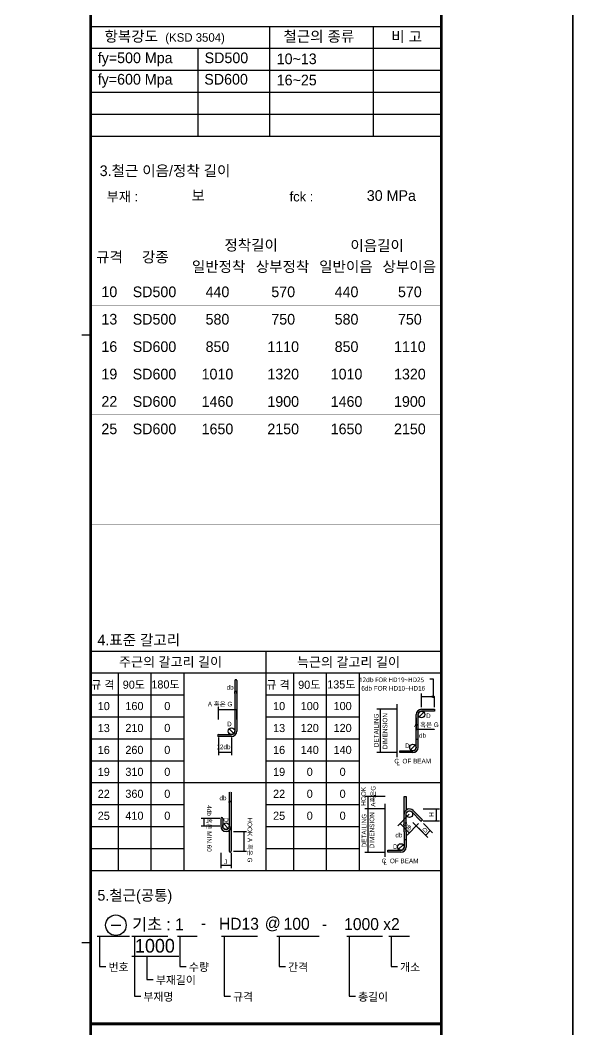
# Model space of a CAD drawing. Header units: millimetres. Extents: x 350420 to 672135, y -312840 to -44390.
# Drawn here: x 574538 to 580205, y -129155 to -118811 of the extents above; entities that cross this region are included whole.
import ezdxf
from ezdxf.enums import TextEntityAlignment as Align
from ezdxf.xclip import XClip

# ---------------------------------------------------------------- set-up
doc = ezdxf.new("R2010")
doc.units = ezdxf.units.MM
doc.header["$LTSCALE"] = 65
doc.header["$XCLIPFRAME"] = 0
doc.linetypes.add('XS-지하주차장$0$HID', pattern=[2.3, 1.5, -0.8])
doc.layers.get('Defpoints').update_dxf_attribs({"color": 145})
doc.layers.add('00', color=7, linetype='Continuous')
doc.layers.add('XS-지하주차장$0$1215', color=181, linetype='XS-지하주차장$0$HID', plot=False)
doc.styles.add('ARIAL', font='malgun.ttf')
doc.styles.add('HYULL', font='Dotum.ttf')
doc.styles.add('XRebarSheet', font='Hmkmrhd_0.ttf')
doc.dimstyles.new('NDIM', dxfattribs={"dimtxt": 3, "dimasz": 1.5, "dimexe": 2, "dimexo": 2, "dimgap": 1, "dimtad": 1, "dimdec": 0, "dimdsep": 46, "dimlunit": 6, "dimtxsty": 'ARIAL', "dimblk": 'DOT', "dimcen": 1, "dimclrd": 256, "dimclre": 7, "dimclrt": 3, "dimadec": 0, "dimazin": 0, "dimtfac": 1, "dimtdec": 0, "dimtix": 1, "dimtmove": 2, "dimatfit": 3, "dimldrblk": 'DOT', "dimfxl": 0, "dimtvp": 1, "dimtolj": 1, "dimlwd": -1, "dimlwe": -1, "dimarcsym": 0})

# ---------------------------------------------------------------- blocks, each defined once
blk = doc.blocks.new('XS-지하주차장')
at = {"layer": 'XS-지하주차장$0$1215'}
blk.add_line((429310.8612890242, -23852.37440168997), (653967.572833972, 164076.9431495437), dxfattribs=at)
blk = doc.blocks.new('_Dot')
at = {"color": 0, "linetype": 'ByBlock', "lineweight": -2}
blk.add_line((-0.5, 0), (-1, 0), dxfattribs=at)
at = {"color": 0, "linetype": 'ByBlock', "const_width": 0.5}
blk.add_lwpolyline([(-0.25, 0, 1), (0.25, 0, 1)], format="xyb", close=True, dxfattribs=at)
blk = doc.blocks.new('*D7')
at = {"color": 7, "transparency": 16777216}
for p, q in [((80431.86100841768, 20451.32211079024), (80431.86100841768, 20463.43033832847)), ((80476.69513445534, 20451.32211079024), (80476.69513445534, 20463.43033832847))]:
    blk.add_line(p, q, dxfattribs=at)
at = {"transparency": 16777216}
blk.add_line((80433.36100841768, 20461.43033832847), (80475.19513445534, 20461.43033832847), dxfattribs=at)
at = {"layer": 'Defpoints', "color": 0, "transparency": 16777216}
for p in [(80476.69513445534, 20461.43033832847), (80431.86100841768, 20449.32211079024), (80476.69513445534, 20449.32211079024)]:
    blk.add_point(p, dxfattribs=at)
at = {"transparency": 16777216, "xscale": 1.5, "yscale": 1.5, "zscale": 1.5, "rotation": 180}
blk.add_blockref('_Dot', (80431.86100841768, 20461.43033832847), dxfattribs=at)
at = {"transparency": 16777216, "xscale": 1.5, "yscale": 1.5, "zscale": 1.5}
blk.add_blockref('_Dot', (80476.69513445534, 20461.43033832847), dxfattribs=at)
blk = doc.blocks.new('*D8')
at = {"color": 7, "transparency": 16777216}
for p, q in [((76172.00592059758, 19023.7888496246), (76172.00592059758, 19045.34103083148)), ((76216.84004663781, 19023.7888496246), (76216.84004663781, 19045.34103083148))]:
    blk.add_line(p, q, dxfattribs=at)
at = {"transparency": 16777216}
blk.add_line((76215.34004663781, 19043.34103083148), (76173.50592059758, 19043.34103083148), dxfattribs=at)
at = {"layer": 'Defpoints', "color": 0, "transparency": 16777216}
for p in [(76172.00592059758, 19043.34103083148), (76172.00592059758, 19021.7888496246), (76216.84004663781, 19021.7888496246)]:
    blk.add_point(p, dxfattribs=at)
at = {"transparency": 16777216, "xscale": 1.5, "yscale": 1.5, "zscale": 1.5, "rotation": 180}
blk.add_blockref('_Dot', (76172.00592059758, 19043.34103083148), dxfattribs=at)
at = {"transparency": 16777216, "xscale": 1.5, "yscale": 1.5, "zscale": 1.5}
blk.add_blockref('_Dot', (76216.84004663781, 19043.34103083148), dxfattribs=at)
blk = doc.blocks.new('*D9')
at = {"transparency": 16777216}
blk.add_line((80157.61467085977, 18181.264070873), (80199.44879690022, 18181.264070873), dxfattribs=at)
at = {"layer": 'Defpoints', "color": 0, "transparency": 16777216}
for p in [(80156.11467085977, 18181.264070873), (80200.94879690022, 18181.264070873), (80200.94879690022, 18181.264070873)]:
    blk.add_point(p, dxfattribs=at)
at = {"transparency": 16777216, "xscale": 1.5, "yscale": 1.5, "zscale": 1.5, "rotation": 180}
blk.add_blockref('_Dot', (80156.11467085977, 18181.264070873), dxfattribs=at)
at = {"transparency": 16777216, "xscale": 1.5, "yscale": 1.5, "zscale": 1.5}
blk.add_blockref('_Dot', (80200.94879690022, 18181.264070873), dxfattribs=at)
blk = doc.blocks.new('dhs_sheet2e')
h = blk.add_hatch(color=256)
edge = h.paths.add_edge_path()
edge.add_line((76298.96125336015, 21796.96976582365), (76298.96125336015, 20646.22719745006))
edge.add_arc((76224.2377099595, 20646.22719745009), 74.72354340071345, -90, 0, ccw=False)
edge.add_line((76224.2377099595, 20571.50365404936), (75925.34353635664, 20571.50365404936))
edge.add_arc((75925.34353635658, 20549.0865910291), 22.41706302021403, 90, 270)
edge.add_line((75925.34353635658, 20526.6695280089), (76224.23770995945, 20526.6695280089))
edge.add_arc((76224.2377099595, 20646.22719745009), 119.5576694411415, 270, 360)
edge.add_line((76343.79537940037, 20646.22719745009), (76343.79537940037, 21796.96976582368))
edge.add_arc((76321.3783163802, 21796.96976582365), 22.41706302021403, 0, 180)
blk.add_hatch(color=256).paths.add_polyline_path([(80850.31285145902, 21144.25106441687), (80551.41867785878, 21144.25106441687, 0.4142135623730951), (80431.86100841768, 21024.69339497588), (80431.86100841768, 20621.18626061187), (80431.86100841768, 20277.45796096875, -0.4142135623730951), (80357.13746501692, 20202.73441756787), (80058.243291414, 20202.73441756787), (80058.243291414, 20157.90029152745), (80357.13746501692, 20157.90029152745, 0.4142135623730951), (80476.69513445534, 20277.45796096875), (80476.69513445534, 20621.18626061187), (80476.69513445534, 21024.69339497588, -0.4142135623731351), (80551.41867785878, 21099.41693837644), (80850.31285145902, 21099.41693837644)])
h = blk.add_hatch(color=256)
h.paths.add_polyline_path([(76216.84004663781, 18481.24775142031, -0.2277350772923697), (76172.00592059758, 18387.91807562573), (76172.00592059758, 17913.34882157488, 1), (76216.84004663781, 17913.34882157488)])
h.paths.add_polyline_path([(76216.84004663781, 19258.37260278512, 1), (76172.00592059758, 19258.37260278512), (76172.00592059758, 18481.24775142031, -0.1833617738407096), (76153.19361842691, 18431.67415923174, -0.6790835972282501), (76150.11990144989, 18423.92681456279, -0.2067220824319014), (76146.85596938524, 18425.33651018766, -0.6466922135495062), (76022.5588337963, 18481.24775142031), (76022.5588337963, 18660.58425558201, 1), (75977.72470775573, 18660.58425558201), (75977.72470775573, 18481.24775142031, 1), (76216.84004663781, 18481.24775142031)])
h.paths.add_polyline_path([(76153.19361842691, 18431.67415923174, -0.03001350911933745), (76146.85596938524, 18425.33651018766, 0.2067220824319014), (76150.11990144989, 18423.92681456279, 0.6790835972282501)], flags=17)
h = blk.add_hatch(color=256)
h.paths.add_polyline_path([(80200.94879690022, 19160.1424894222), (80156.11467085977, 19160.1424894222), (80156.11467085977, 18756.6353550585, -0.2277350772923693), (80200.94879690022, 18849.96503085256)])
h.paths.add_polyline_path([(80156.11467085977, 18756.6353550585), (80156.11467085977, 18353.12822069463), (80156.11467085977, 18009.39992105134, -0.4142135623730951), (80081.391127459, 17934.67637765064), (79782.4969538562, 17934.67637765064), (79782.4969538562, 17889.84225161021), (80081.391127459, 17889.84225161021, 0.4142135623730703), (80200.94879690022, 18009.39992105134), (80200.94879690022, 18353.12822069463), (80200.94879690022, 18756.6353550585, -0.6681786379193408), (80328.50986455323, 18809.47287931142), (80539.85996156314, 18598.12278229982), (80571.56247611658, 18629.82529685157), (80360.21237910422, 18841.1753938632, 0.6681786379194261)])
at = {"color": 7}
for p, q in [((73013.07955152483, 36694.02745994146), (81003.56706638809, 36694.02745994146)), ((77085.76494276163, 36694.02745994146), (77085.76494276151, 34197.00011154669)), ((79453.68923476513, 36694.02745994146), (79453.68923476513, 34197.00011154669)), ((73013.07955152483, 36194.6219902625), (81003.56706638809, 36194.6219902625)), ((75452.61055629607, 36194.6219902625), (75452.6105562963, 34197.00011154669)), ((73013.07955152483, 35695.21652058355), (81003.56706638809, 35695.21652058355)), ((73013.07955152483, 35195.81105090459), (81003.56706638809, 35195.81105090459)), ((73013.07955152483, 34696.40558122567), (81003.56706638809, 34696.40558122567)), ((73013.07955152483, 34197.00011154669), (81003.56706638809, 34197.00011154669)), ((73013.07955152506, 29664.68552363297), (72813.31736365356, 29664.68552363297)), ((80551.41867785878, 21191.5822178057), (80551.41867785878, 21507.44805379049)), ((80850.31285145902, 21191.5822178057), (80850.31285145902, 21435.03426068701)), ((76343.79537940037, 20915.99426267779), (76343.79537940037, 21141.66448922752)), ((79995.96742934501, 21144.25106441687), (79533.00945368467, 21144.25106441687)), ((80431.86100841768, 20947.47282422663), (80431.86100841768, 20685.26521162107)), ((79995.96742934501, 20157.90029152745), (79533.00945368467, 20157.90029152745)), ((79720.22109178454, 19160.1424894222), (79257.47614557657, 19160.1424894222)), ((79720.22109178454, 18876.19302449963), (79257.47614557657, 18876.19302449963)), ((79720.22109178454, 18876.19302449963), (79257.47614557657, 18876.19302449963)), ((80591.11424240423, 18876.19302449963), (80958.33168310078, 18876.19302449963)), ((75953.0794787833, 18660.58425558204), (75532.18723349331, 18660.58425558204)), ((80273.90667533001, 18754.86969008759), (80011.35229416448, 18492.31530892127)), ((75953.0794787833, 18481.24775142031), (75532.18723349331, 18481.24775142031)), ((80485.25677234237, 18543.51959307588), (80222.70239117683, 18280.9652119095)), ((80488.78810228407, 18437.84454457002), (80698.50495919702, 18228.12768765903)), ((80591.11424240423, 18607.18826825707), (80958.33168310078, 18607.18826825707)), ((80594.46315078903, 18543.51959307591), (80804.18000770197, 18333.80273616491)), ((76270.59111721825, 18361.69008197656), (76562.32984143321, 18361.69008197653)), ((75977.72470775573, 17876.89445714964), (75977.72470775573, 17530.46466473016)), ((76216.84004663781, 17876.89445714964), (76216.84004663781, 17530.46466473016)), ((76270.59111721825, 17913.34882157488), (76562.32984143321, 17913.34882157488)), ((79720.22109178454, 17885.48588359245), (79257.47614557657, 17885.48588359245)), ((73477.56704179326, 16230.46617143872), (73697.04801720916, 16230.46617143872)), ((73013.07955152506, 15831.15401352596), (72813.31736365356, 15831.15401352596))]:
    blk.add_line(p, q, dxfattribs=at)
at = {"color": 7, "ltscale": 2}
for p, q in [((73013.07955152483, 22471.61249064832), (81003.56706638809, 22471.61249064832)), ((77008.32330895658, 22471.61249064832), (77008.32330895623, 17477.55779385878)), ((73013.07955152483, 21972.20702096939), (81003.56706638809, 21972.20702096939)), ((73637.33638862357, 21972.20702096939), (73637.33638862323, 17477.55779385878)), ((74386.4445931419, 21972.20702096939), (74386.44459314167, 17477.55779385878)), ((75135.55279766046, 21972.20702096939), (75135.55279766023, 17477.55779385878)), ((77632.58014605532, 21972.20702096939), (77632.58014605497, 17477.55779385878)), ((78381.68835057365, 21972.20702096939), (78381.68835057341, 17477.55779385878)), ((79130.79655509209, 21972.20702096939), (79130.79655509186, 17477.55779385878)), ((73013.07955152483, 21472.80155129044), (75135.55279766046, 21472.80155129044)), ((77008.32330895646, 21472.80155129044), (79130.79655509209, 21472.80155129044)), ((75135.55279766023, 19475.1796725746), (77008.32330895646, 19475.17967257448)), ((79130.79655509186, 19475.1796725746), (81003.56706638809, 19475.17967257448)), ((73013.07955152495, 17477.55779385866), (81003.5670663882, 17477.55779385866))]:
    blk.add_line(p, q, dxfattribs=at)
for p, q in [((76298.96125336015, 21796.96976582365), (76298.96125336015, 20646.22719745009)), ((76343.79537940037, 21796.96976582365), (76343.79537940037, 20646.22719745009)), ((80742.80229946389, 21835.29825932664), (80817.52584286209, 21835.29825932664)), ((80817.52584286209, 21835.29825932664), (80817.52584286209, 21432.53723333863)), ((80553.29144837009, 21432.53723333863), (80848.44008094759, 21432.53723333863)), ((79607.92027413647, 21142.37829390558), (79607.92027413647, 20159.77306203873)), ((80431.86100841768, 20277.45796096875), (80431.86100841768, 21024.69339497588)), ((80476.69513445534, 20277.45796096875), (80476.69513445534, 21024.69339497588)), ((80498.58115360374, 20971.85587072276), (80604.25620211114, 21077.53091922868)), ((80551.41867785878, 21144.25106441687), (80850.31285145902, 21144.25106441687)), ((80850.31285145902, 21099.41693837644), (80551.41867785878, 21099.41693837644)), ((80850.31285145902, 21144.25106441687), (80850.31285145902, 21099.41693837644)), ((76277.07523421233, 20593.38967319761), (76171.40018570656, 20699.06472170251)), ((75925.34353635658, 20571.50365404936), (76224.2377099595, 20571.50365404936)), ((76224.2377099595, 20526.6695280089), (75925.34353635658, 20526.6695280089)), ((80835.33068736875, 20687.76223896944), (80431.86100841768, 20687.76223896944)), ((80304.29994076188, 20224.62043671566), (80409.97498926928, 20330.29548522155)), ((80058.243291414, 20202.73441756787), (80357.13746501692, 20202.73441756787)), ((80058.243291414, 20157.90029152745), (80058.243291414, 20202.73441756787)), ((80357.13746501692, 20157.90029152745), (80058.243291414, 20157.90029152745)), ((76172.00592059758, 19258.37260278512), (76172.00592059758, 18481.24775142031)), ((76216.84004663781, 19258.37260278512), (76216.84004663781, 18481.24775142031)), ((79332.17393658124, 19158.26971891089), (79332.17393658124, 18878.06579501095)), ((79332.17393658124, 18874.32025398835), (79332.17393658124, 17887.35865410374)), ((80883.42086264899, 18874.32025398835), (80883.42086264899, 18609.06103876836)), ((75592.11588985485, 18659.08603917298), (75592.11588985485, 18482.74596782937)), ((75977.72470775573, 18660.58425558204), (75977.72470775573, 18481.24775142031)), ((76022.5588337963, 18660.58425558204), (76022.5588337963, 18481.24775142031)), ((80156.11467085977, 18353.12822069463), (80156.11467085977, 18756.6353550585)), ((80200.94879690022, 18353.12822069463), (80200.94879690022, 18756.6353550585)), ((80328.50986455323, 18809.47287931145), (80539.85996156314, 18598.12278229982)), ((80360.21237910422, 18841.1753938632), (80571.56247611658, 18629.8252968516)), ((80539.85996156314, 18598.12278229982), (80571.56247611658, 18629.8252968516)), ((76150.11990144989, 18428.4102271653), (76044.44485294388, 18534.08527567016)), ((80065.64649201825, 18543.96100931894), (80274.34809157439, 18335.25940976347)), ((80357.73740677221, 18568.89524008112), (80698.5049591955, 18228.12768765743)), ((76502.40118507156, 18360.19186556753), (76502.40118507156, 17914.84703798391)), ((80156.11467085977, 18353.12822069463), (80156.11467085977, 18009.39992105137)), ((80200.94879690022, 18353.12822069463), (80200.94879690022, 18009.39992105137)), ((80749.88580984785, 18385.44843656229), (80646.85925879923, 18282.42188551271)), ((79782.4969538562, 17889.84225161024), (79782.4969538562, 17934.67637765067)), ((79782.4969538562, 17934.67637765067), (80081.391127459, 17934.67637765067)), ((80028.55360320397, 17956.56239679843), (80134.22865171148, 18062.23744530429)), ((80081.391127459, 17889.84225161024), (79782.4969538562, 17889.84225161024)), ((76215.3418302288, 17590.39332109163), (75979.22292416473, 17590.39332109163))]:
    blk.add_line(p, q)
at = {"color": 1}
for p, q in [((76298.96125336015, 21500.97193801258), (76298.96125336015, 21548.42724075032)), ((76342.29537940049, 21546.42724075032), (76300.46125336015, 21546.42724075032)), ((76343.79537940037, 21500.97193801258), (76343.79537940037, 21548.42724075032)), ((75925.34353635658, 20915.99426267779), (75925.34353635658, 21199.59552371025)), ((75926.8417527657, 21139.6668673488), (76342.29716299137, 21139.6668673488)), ((75925.3435363567, 20500.06555519704), (75925.3435363567, 20098.93728323156)), ((76224.2377099595, 20500.06555519704), (76224.2377099595, 20098.93728323156)), ((76222.73949355038, 20158.86593959306), (75926.8417527657, 20158.86593959306))]:
    blk.add_line(p, q, dxfattribs=at)
at = {"linetype": 'Continuous'}
for p, q in [((79998.46445669339, 20053.28733076644), (79998.46445669339, 21263.80873385802)), ((79722.71811913291, 17785.22929084924), (79722.71811913291, 18995.75069394076))]:
    blk.add_line(p, q, dxfattribs=at)
at = {"color": 4}
for p, q in [((80156.11467085977, 19160.1424894222), (80200.94879690022, 19160.1424894222)), ((80156.11467085977, 18756.6353550585), (80156.11467085977, 19160.1424894222)), ((80200.94879690022, 19160.1424894222), (80200.94879690022, 18849.96503085259)), ((76216.84004663781, 18481.24775142031), (76216.84004663781, 17913.34882157488)), ((76172.00592059758, 18387.91807562576), (76172.00592059758, 17913.34882157488))]:
    blk.add_line(p, q, dxfattribs=at)
at = {"color": 1, "ltscale": 2}
for p, q in [((73160.81900724908, 15979.59645963594), (73897.22805903864, 15979.59645963594)), ((73217.32354116312, 15979.59645963594), (73217.323541163, 15288.33423137732)), ((73955.03101223381, 15979.59645963594), (74769.10166701209, 15979.59645963594)), ((74011.53554614808, 15979.59645963594), (74011.53554614785, 14611.37912925193)), ((74991.9741642637, 15979.59645963594), (75438.05171603581, 15979.59645963594)), ((75048.47869817773, 15979.59645963594), (75048.47869817761, 15288.33423137732)), ((75998.39594837767, 15979.59645963594), (76812.46660315583, 15979.59645963594)), ((76054.9004822917, 15979.59645963594), (76054.90048229159, 14611.37912925193)), ((77253.2058876775, 15979.59645963594), (78222.28100755194, 15979.59645963594)), ((77309.71042159153, 15979.59645963594), (77309.71042159142, 15288.33423137732)), ((78846.88847967994, 15979.59645963594), (79660.95913445821, 15979.59645963594)), ((78903.39301359409, 15979.59645963594), (78903.39301359397, 14611.37912925193)), ((79804.81345207547, 15979.59645963594), (80281.23050952458, 15979.59645963594)), ((79861.3179859895, 15979.59645963594), (79861.3179859895, 15288.33423137732)), ((73955.03101223381, 15525.48245593559), (75020.42789345363, 15525.48245593559)), ((74295.98415611987, 15525.48245593559), (74295.98415611975, 14991.10093580576)), ((73217.323541163, 15288.33423137732), (73361.29802923242, 15288.33423137732)), ((75048.47869817761, 15288.33423137732), (75192.45318624692, 15288.33423137732)), ((77309.71042159142, 15288.33423137732), (77453.68490966083, 15288.33423137732)), ((79861.3179859895, 15288.33423137732), (80005.2924740588, 15288.33423137732)), ((74295.98415611975, 14991.10093580576), (74439.95864418906, 14991.10093580576)), ((74011.53554614796, 14611.37912925193), (74155.51003421727, 14611.37912925193)), ((76054.90048229159, 14611.37912925193), (76198.87497036089, 14611.37912925193)), ((78903.39301359397, 14611.37912925193), (79047.36750166328, 14611.37912925193))]:
    blk.add_line(p, q, dxfattribs=at)
at = {"color": 7}
blk.add_lwpolyline([(83999.99988446198, 0.0006247031269595027), (83999.99988446198, 59329.37042256282), (-0.000115538015961647, 59329.37042256282), (-0.000115538015961647, 0.0006247031269595027)], close=True, dxfattribs=at)
at = {"color": 30, "const_width": 64.92271105826397}
blk.add_lwpolyline([(81003.56706638832, 57331.748543847), (2996.432702535763, 57331.748543847), (2996.432702535763, 1997.622503418941), (81003.56706638832, 1997.622503418941)], close=True, dxfattribs=at)
for points in [[(73013.07955152506, 1997.622503418941), (73013.07955152506, 57331.748543847)], [(73013.07955152506, 13983.35377571383), (81003.56706638832, 13983.35377571383)]]:
    blk.add_lwpolyline(points, dxfattribs=at)
at = {"ltscale": 2, "const_width": 1.248513674197384}
for points in [[(73013.07955152483, 36694.02745994146), (73013.07955152483, 34197.00011154669)], [(81003.56706638809, 36694.02745994146), (81003.56706638809, 34197.00011154669)], [(73013.07955152483, 33114.38683785929), (73013.07955152483, 32518.03909074786)], [(81003.56706638809, 32518.03909074786), (81003.56706638809, 33114.38683785929)], [(73013.07955152483, 31595.36532163469), (73013.07955152483, 23480.0264393517)], [(81003.56706638809, 23480.0264393517), (81003.56706638809, 31595.36532163469)]]:
    blk.add_lwpolyline(points, dxfattribs=at)
at = {"color": 7, "const_width": 1.248513674197384}
for points in [[(73013.07955152483, 33114.38683785929), (81003.56706638809, 33114.38683785929)], [(75010.70143024076, 32518.03909074786), (75010.70143024076, 33114.38683785929)], [(77008.32330895646, 33114.38683785929), (77008.32330895646, 32518.03909074786)], [(79005.94518767227, 32518.03909074786), (79005.94518767227, 33114.38683785929)], [(73013.07955152483, 32518.03909074786), (81003.56706638809, 32518.03909074786)], [(73013.07955152483, 31920.03909074789), (81003.56706638809, 31920.03909074789)], [(73839.2333918137, 31920.03909074789), (73839.2333918137, 23480.0264393517)], [(75231.70293896506, 31920.03909074789), (75231.70293896506, 23480.0264393517)], [(78117.63500267651, 31920.03909074789), (78117.63500267651, 23480.0264393517)], [(75231.70293896506, 31445.57378764192), (81003.56706638809, 31445.57378764192)], [(76674.66897082084, 31445.57378764192), (76674.66897082084, 23480.0264393517)], [(79560.6010345323, 31445.57378764192), (79560.6010345323, 23480.0264393517)], [(73013.07955152483, 30971.108484536), (81003.56706638809, 30971.108484536)], [(73013.07955152483, 30346.85164743729), (81003.56706638809, 30346.85164743729)], [(73013.07955152483, 29722.5948103386), (81003.56706638809, 29722.5948103386)], [(73013.07955152483, 29098.33797323992), (81003.56706638809, 29098.33797323992)], [(73013.07955152483, 28474.08113614123), (81003.56706638809, 28474.08113614123)], [(73013.07955152483, 27849.82429904255), (81003.56706638809, 27849.82429904255)], [(73013.07955152483, 27225.56746194384), (81003.56706638809, 27225.56746194384)], [(73013.07955152483, 26601.31062484515), (81003.56706638809, 26601.31062484515)], [(73013.07955152483, 25977.05378774647), (81003.56706638809, 25977.05378774647)], [(73013.07955152483, 25352.79695064778), (81003.56706638809, 25352.79695064778)], [(73013.07955152483, 24728.54011354907), (81003.56706638809, 24728.54011354907)], [(73013.07955152483, 24104.28327645038), (81003.56706638809, 24104.28327645038)], [(73013.07955152483, 23480.0264393517), (81003.56706638809, 23480.0264393517)]]:
    blk.add_lwpolyline(points, dxfattribs=at)
at = {"color": 7, "ltscale": 2, "const_width": 1.248513674197384}
blk.add_lwpolyline([(77008.32330895646, 32518.03909074786), (77008.32330895646, 33114.38683785929)], dxfattribs=at)
for centre, radius in [((80817.52584286232, 21432.53723333863), 22.41706302021403), ((80817.52584286232, 21432.53723333863), 11.20853151010702), ((80551.41867785878, 21024.69339497588), 74.72354340071345), ((80498.58115360374, 20971.85587072276), 4.483412604042807), ((80604.25620211114, 21077.53091922868), 4.483412604042807), ((76171.40018570656, 20699.06472170251), 4.483412604042807), ((76277.07523421233, 20593.38967319761), 4.483412604042807), ((80357.13746501692, 20277.45796096875), 74.72354340071345), ((80409.97498926928, 20330.29548522155), 4.483412604042807), ((80304.29994076188, 20224.62043671566), 4.483412604042807), ((80275.67234030087, 18756.6353550585), 74.72354340071345), ((76044.44485294388, 18534.08527567016), 4.483412604042807), ((76150.11990144989, 18428.4102271653), 4.483412604042807), ((80081.391127459, 18009.39992105137), 74.72354340071345), ((80028.55360320397, 17956.56239679843), 4.483412604042807), ((80134.22865171148, 18062.23744530429), 4.483412604042807)]:
    blk.add_circle(centre, radius)
at = {"color": 4}
for centre in [(76224.2377099595, 20646.22719745009), (76097.28237719694, 18481.24775142031)]:
    blk.add_circle(centre, 74.72354340071345, dxfattribs=at)
at = {"color": 7, "linetype": 'Continuous'}
blk.add_circle((73588.42543202534, 16228.70975364951), 234.0963139120095, dxfattribs=at).dxf.unprotected_set("ltscale", 0)
for centre, radius, start, end in [((76321.3783163802, 21796.96976582365), 22.41706302021403, 0, 180), ((80551.41867785878, 21024.69339497588), 119.5576694411415, 90, 180), ((80551.41867785878, 21024.69339497588), 74.72354340071345, 90, 180), ((75925.34353635658, 20549.0865910291), 22.41706302021403, 90, 270), ((76224.2377099595, 20646.22719745009), 119.5576694411415, 270, 0), ((76224.2377099595, 20646.22719745009), 74.72354340071345, 270, 0), ((80357.13746501692, 20277.45796096875), 74.72354340071345, 270, 0), ((80357.13746501692, 20277.45796096875), 119.5576694411415, 270, 0), ((80275.67234030087, 18756.6353550585), 119.5576694411415, 45.00000000206936, 180), ((76000.14177077578, 18660.58425558204), 22.41706302021403, 0, 180), ((76097.28237719694, 18481.24775142031), 119.5576694411415, 180, 0), ((76097.28237719694, 18481.24775142031), 74.72354340071345, 180, 0), ((80081.391127459, 18009.39992105137), 119.5576694411415, 270, 0), ((80081.391127459, 18009.39992105137), 74.72354340071345, 270, 0)]:
    blk.add_arc(centre, radius, start, end)
at = {"color": 4}
blk.add_arc((76194.42298361775, 17913.34882157488), 22.41706302021403, 180, 0, dxfattribs=at)
at = {"color": 1, "rotation": 180}
for p, xscale, yscale, zscale in [((76298.96125336015, 21546.42724075032), 1.5, 1.5, 1.5), ((75925.34353635658, 21139.6668673488), 11.98573127229489, 11.98573127229489, 11.98573127229489), ((75925.3435363567, 20158.86593959306), 11.98573127229489, 11.98573127229489, 11.98573127229489)]:
    blk.add_blockref('_Dot', p, dxfattribs=dict(at, xscale=xscale, yscale=yscale, zscale=zscale))
at = {"color": 1}
for p, xscale, yscale, zscale in [((76343.79537940037, 21546.42724075032), 1.5, 1.5, 1.5), ((76343.79537940037, 21139.6668673488), 1.498216409036861, 1.498216409036861, 1.498216409036861), ((76224.2377099595, 20158.86593959306), 11.98573127229489, 11.98573127229489, 11.98573127229489)]:
    blk.add_blockref('_Dot', p, dxfattribs=dict(at, xscale=xscale, yscale=yscale, zscale=zscale))
for p, xscale, yscale, zscale, rotation in [((80551.41867785878, 21432.53723333863), 14.98216409036861, 14.98216409036861, 14.98216409036861, 180), ((79607.92027413636, 21144.25106441687), 14.98216409036861, 14.98216409036861, 14.98216409036861, 90), ((80431.86100841791, 20687.76223896944), 14.98216409036861, 14.98216409036861, 14.98216409036861, 180), ((79607.92027413636, 20157.90029152745), 14.98216409036861, 14.98216409036861, 14.98216409036861, 270), ((79332.173936581, 19160.1424894222), 14.98216409036861, 14.98216409036861, 14.98216409036861, 90), ((79332.173936581, 18876.1930244996), 14.98216409036861, 14.98216409036861, 14.98216409036861, 90), ((79332.17393658124, 18876.19302449963), 1.872770511296076, 1.872770511296076, 1.872770511296076, 270), ((80883.42086264887, 18876.1930244996), 14.98216409036861, 14.98216409036861, 14.98216409036861, 90), ((75592.11588985473, 18660.58425558204), 11.98573127229489, 11.98573127229489, 11.98573127229489, 90), ((80883.42086264887, 18607.18826825707), 14.98216409036861, 14.98216409036861, 14.98216409036861, 270), ((75592.11588985473, 18481.24775142031), 11.98573127229489, 11.98573127229489, 11.98573127229489, 270), ((80064.02861427807, 18544.99162903486), 14.98216409036862, 14.98216409036862, 14.98216409036862, 135.0000000000825), ((80751.21005857573, 18386.77268529046), 14.98216409036861, 14.98216409036861, 14.98216409036861, 45.00000000025245), ((76502.40118507156, 18361.69008197656), 11.98573127229489, 11.98573127229489, 11.98573127229489, 90), ((80275.67234030284, 18333.9351610353), 14.98216409036862, 14.98216409036862, 14.98216409036862, 315.0000000000825), ((80645.53501007077, 18281.09763678457), 14.98216409036861, 14.98216409036861, 14.98216409036861, 225.0000000002524), ((76502.40118507156, 17913.34882157488), 11.98573127229489, 11.98573127229489, 11.98573127229489, 270), ((79332.173936581, 17885.48588359245), 14.98216409036861, 14.98216409036861, 14.98216409036861, 270), ((75977.72470775573, 17590.39332109163), 11.98573127229489, 11.98573127229489, 11.98573127229489, 180)]:
    blk.add_blockref('_Dot', p, dxfattribs=dict(xscale=xscale, yscale=yscale, zscale=zscale, rotation=rotation))
for p, xscale, yscale, zscale in [((80850.31285145902, 21432.53723333863), 1.872770511296076, 1.872770511296076, 1.872770511296076), ((80850.31285145925, 20687.76223896944), 14.98216409036861, 14.98216409036861, 14.98216409036861), ((76216.84004663792, 17590.39332109163), 11.98573127229489, 11.98573127229489, 11.98573127229489)]:
    blk.add_blockref('_Dot', p, dxfattribs=dict(xscale=xscale, yscale=yscale, zscale=zscale))
at = {"color": 3}
for s, height, style, p in [('항복강도', 242.7110582639715, 'XRebarSheet', (73329.04381619231, 36346.40848606883)), ('철근의 종류', 242.7110582639715, 'XRebarSheet', (77406.60505179409, 36345.33170683088)), ('비 고', 242.7110582639715, 'XRebarSheet', (79864.15660913696, 36338.43488270335)), ('(KSD 3504)', 194.1688466111772, 'XRebarSheet', (74714.26850169885, 36344.27740540891)), ('부재 :', 220, 'XRebarSheet', (73378.8643830989, 32707.86572049159)), ('fck :', 220, 'XRebarSheet', (77546.2285444861, 32707.86572049159)), ('규격', 242.7110582639715, 'XRebarSheet', (73138.447879654, 31320.71549405117)), ('강종', 242.7110582639715, 'XRebarSheet', (74181.9665744775, 31320.71549405117)), ('주근의 갈고리 길이', 217.4691082045185, 'XRebarSheet', (73661.59451565158, 22115.6866785179)), ('늑근의 갈고리 길이', 217.4691082045185, 'XRebarSheet', (77716.38878149574, 22111.42003622386)), ('규 격', 184.8487419738407, 'XRebarSheet', (73024.73986612982, 21609.26289996036)), ('90도', 184.8487419738407, 'XRebarSheet', (73743.94082604197, 21612.65241209537)), ('180도', 184.8487419738407, 'XRebarSheet', (74396.46216473635, 21618.27675999011)), ('규 격', 184.8487419738407, 'XRebarSheet', (77015.76379676827, 21609.29722596018)), ('90도', 184.8487419738407, 'XRebarSheet', (77741.8607668461, 21610.75072961528)), ('135도', 184.8487419738407, 'XRebarSheet', (78402.84131680185, 21618.54028731518)), ('기초 : 1', 271.8363852556481, 'HYULL', (73958.24809070572, 16112.4802642877)), ('HD13', 271.8363852556481, 'HYULL', (75937.64377717325, 16126.43363300603)), ('@', 271.8363852556481, 'HYULL', (76981.89166370314, 16143.63338198003)), ('100', 271.8363852556481, 'HYULL', (77410.5005767279, 16124.89207902888)), ('1000 x2', 271.8363852556481, 'HYULL', (78789.84391008446, 16118.64509359529)), ('-', 271.8363852556481, 'HYULL', (75524.62085892621, 16143.63338198003)), ('-', 271.8363852556481, 'HYULL', (78283.30564878834, 16120.26845704819)), ('번호', 181.2242568370987, 'XRebarSheet', (73421.3991103553, 15184.80390182682)), ('수량', 181.2242568370987, 'XRebarSheet', (75252.55426736991, 15184.80390182682)), ('간격', 181.2242568370987, 'XRebarSheet', (77513.78599078371, 15184.80390182682)), ('개소', 181.2242568370987, 'XRebarSheet', (80065.39355518168, 15184.80390182682)), ('부재길이', 181.2242568370987, 'XRebarSheet', (74500.05972531193, 14887.57060625523)), ('부재명', 181.2242568370987, 'XRebarSheet', (74215.61111534014, 14507.84879970143)), ('총길이', 181.2242568370987, 'XRebarSheet', (79107.46858278615, 14507.84879970143)), ('규격', 181.2242568370987, 'XRebarSheet', (76258.97605148389, 14507.84879970143))]:
    blk.add_text(s, height=height, dxfattribs=dict(at, style=style)).set_placement(p)
at = {"color": 7, "style": 'XRebarSheet'}
for s, p in [('3.철근 이음/정착 길이', (73219.18702614168, 33284.79542473282)), ('4.표준 갈고리', (73168.18458004948, 22602.78120281256)), ('5.철근(공통)', (73166.97625711292, 16788.00725289475))]:
    blk.add_text(s, height=242.7110582639715, dxfattribs=at).set_placement(p)
for s, style, p in [('12db FOR HD19~HD25', 'ARIAL', (79128.84406839486, 21763.37363200722)), ('db', 'HYULL', (76110.58367398474, 21591.28744361247)), ('6db FOR HD10~HD16', 'HYULL', (79181.12777518085, 21570.08717019609)), ('A 혹은 G', 'HYULL', (75682.63311767566, 21210.11882506311)), ('D', 'HYULL', (80656.03163861716, 20944.652168153)), ('D', 'HYULL', (76121.82232956227, 20758.79950657571)), ('A 혹은 G', 'HYULL', (80383.99088152568, 20740.74393005302)), ('db', 'HYULL', (80494.58285478142, 20497.10695952876)), ('12db', 'HYULL', (75877.33105862979, 20236.30510163191)), ('D', 'HYULL', (80177.80096085521, 20262.80141201548)), ('C  OF BEAM', 'HYULL', (79933.34141056845, 19912.73555218196)), ('L', 'HYULL', (79978.17553660611, 19870.27210812553)), ('db', 'HYULL', (75947.1768436823, 19073.7025112336)), ('db', 'HYULL', (79955.85303065612, 18229.08733726872)), ('D', 'HYULL', (79902.0546232973, 17964.56579501092)), ('J', 'HYULL', (76052.44825115637, 17620.34346824657)), ('C  OF BEAM', 'HYULL', (79646.5586010617, 17640.32114424699)), ('L', 'HYULL', (79691.39272710215, 17597.85770019054))]:
    blk.add_text(s, height=104.8751486325803, dxfattribs=dict(style=style)).set_placement(p)
at = {"style": 'HYULL'}
for s, rotation, p in [('DETAILING', 90, (79572.82685368159, 20283.01899914548)), ('DIMENSION', 90, (79773.16771307832, 20238.90045262303)), ('HOOK', 90, (79280.55123917991, 18949.79930590451)), ('A혹은G', 90, (79503.2009659484, 18925.53515425359)), ('4db 혹은 MIN.60', 270, (75662.78553567559, 18959.93599479049)), ('D', 270, (76045.39513925463, 18676.75513278964)), ('HOOK A 혹은 G', 270, (76588.81075876392, 18682.99478262066)), ('DETAILING', 90, (79297.08051612368, 18001.82031664954)), ('DIMENSION', 90, (79475.34633784299, 17979.76110066823)), ('H', 90, (80828.62656146626, 18696.85652033793))]:
    blk.add_text(s, height=104.8751486325803, rotation=rotation, dxfattribs=at).set_placement(p)
at = {"style": 'HYULL', "width": 0.8}
for s, rotation, p in [('6db', 314.9999999979307, (80113.48923512327, 18528.33310703919)), ('D', 45.00000000206936, (80638.0712766418, 18324.26847611688))]:
    blk.add_text(s, height=104.8751486325803, rotation=rotation, dxfattribs=at).set_placement(p)
at = {"color": 3, "linetype": 'Continuous', "style": 'HYULL'}
e = blk.add_text('1000', height=312.128418549346, dxfattribs=at)
e.set_placement((74023.46037536487, 15760.51712582548), align=Align.MIDDLE_LEFT)
e.dxf.unprotected_set("ltscale", 0)
for base, p1, p2, picture, middle in [((80476.69513445534, 20461.43033832847), (80431.86100841768, 20449.32211079024), (80476.69513445534, 20449.32211079024), '*D7', (80454.2780714365, 20461.43033832847)), ((76172.00592059758, 19043.34103083148), (76216.84004663781, 19021.7888496246), (76172.00592059758, 19021.7888496246), '*D8', (76194.4229836177, 19043.34103083148)), ((80200.94879690022, 18181.264070873), (80156.11467085977, 18181.264070873), (80200.94879690022, 18181.264070873), '*D9', (80178.53173388, 18181.264070873))]:
    dim = blk.add_linear_dim(base=base, p1=p1, p2=p2, text=' ', dimstyle='NDIM')
    dim.commit()
    dim.dimension.update_dxf_attribs({"geometry": picture, "text_midpoint": middle})
blk = doc.blocks.new('DFHDHBSD')
at = {"color": 7, "ltscale": 2}
for p, q in [((36506.53977576247, 10486.69804080573), (37567.77639883023, 10486.69804080573)), ((38504.16165447823, 10486.69804080573), (39565.39827754605, 10486.69804080573)), ((36506.53977576247, 10236.99530596627), (37567.77639883023, 10236.99530596627)), ((38504.16165447823, 10236.99530596624), (39565.39827754605, 10236.99530596627)), ((36506.53977576247, 9987.292571126774), (37567.77639883023, 9987.292571126774)), ((38504.16165447823, 9987.292571126774), (39565.39827754605, 9987.292571126774)), ((36506.53977576247, 9737.589836287312), (37567.77639883017, 9737.589836287312)), ((38504.16165447823, 9737.589836287312), (39565.39827754599, 9737.589836287312)), ((36506.53977576247, 9487.88710144782), (37567.77639883017, 9487.88710144782)), ((38504.16165447823, 9487.88710144782), (39565.39827754599, 9487.88710144782)), ((36506.53977576247, 9238.184366608359), (37567.77639883017, 9238.184366608359)), ((38504.16165447823, 9238.184366608359), (39565.39827754599, 9238.184366608359)), ((36506.53977576247, 8988.481631768867), (37567.77639883017, 8988.481631768867)), ((38504.16165447823, 8988.481631768867), (39565.39827754599, 8988.481631768867))]:
    blk.add_line(p, q, dxfattribs=at)
at = {"color": 255, "xscale": 0.5, "yscale": 0.5, "zscale": 0.5}
blk.add_blockref('dhs_sheet2e', (0, 0), dxfattribs=at)
at = {"color": 3, "style": 'XRebarSheet'}
for s, height, p in [('fy=500 Mpa', 121.355529131979, (36587.19238326058, 17928.35096769725)), ('SD500', 121.3555291320081, (37805.37106020394, 17928.2321524361)), ('10~13', 121.355529131979, (38626.01276920538, 17916.72646110458)), ('fy=600 Mpa', 121.355529131979, (36586.68165360769, 17684.23803945948)), ('SD600', 121.355529131979, (37801.44480001065, 17684.23803945948)), ('16~25', 121.3555291320081, (38626.49904533423, 17675.66131925624)), ('보', 121.355529131979, (37655.57882268471, 16360.38387174119)), ('30 MPa', 121.355529131979, (39653.20070140052, 16360.38387174119))]:
    blk.add_text(s, height=height, dxfattribs=at).set_placement(p)
for s, height, p in [('정착길이', 121.355529131979, (38335.50449778361, 15856.33288636635)), ('이음길이', 121.3555291320081, (39770.01107277302, 15851.83696057956)), ('일반정착', 121.3555291320081, (37964.58491066325, 15612.15616324043)), ('상부정착', 121.3555291320081, (38692.92566859786, 15612.15616324043)), ('일반이음', 121.3555291320081, (39414.86113354977, 15612.15616324043)), ('상부이음', 121.3555291320081, (40136.98380792956, 15612.15616324043)), ('10', 121.355529131979, (36719.41169004497, 15325.68302528109)), ('SD500', 121.355529131979, (37233.77439685521, 15324.89831229311)), ('440', 121.355529131979, (37951.3618782275, 15324.89831229311)), ('570', 121.355529131979, (38700.47008274589, 15324.89831229311)), ('440', 121.355529131979, (39421.95309867384, 15324.89831229311)), ('570', 121.355529131979, (40143.43611460167, 15324.89831229311)), ('13', 121.3555291320081, (36719.41169004497, 15013.55460673175)), ('SD500', 121.355529131979, (37233.77439685521, 15012.7698937438)), ('580', 121.355529131979, (37951.3618782275, 15012.7698937438)), ('750', 121.355529131979, (38700.47008274589, 15012.7698937438)), ('580', 121.355529131979, (39421.95309867384, 15012.7698937438)), ('750', 121.355529131979, (40143.43611460167, 15012.76989374377)), ('16', 121.3555291320081, (36719.41169004497, 14701.42618818241)), ('SD600', 121.355529131979, (37233.77439685521, 14700.64147519442)), ('850', 121.355529131979, (37951.3618782275, 14700.64147519442)), ('1110', 121.355529131979, (38700.47008274589, 14700.64147519442)), ('850', 121.355529131979, (39421.95309867384, 14700.64147519442)), ('1110', 121.355529131979, (40143.43611460167, 14700.64147519442)), ('19', 121.355529131979, (36719.41169004497, 14389.29776963306)), ('SD600', 121.355529131979, (37233.77439685521, 14388.51305664508)), ('1010', 121.355529131979, (37951.3618782275, 14388.51305664508)), ('1320', 121.355529131979, (38700.47008274589, 14388.51305664508)), ('1010', 121.355529131979, (39421.95309867384, 14388.51305664508)), ('1320', 121.3555291320081, (40143.43611460167, 14388.51305664508)), ('22', 121.355529131979, (36719.41169004497, 14077.16935108372)), ('SD600', 121.3555291320081, (37233.77439685521, 14076.38463809574)), ('1460', 121.3555291320081, (37951.3618782275, 14076.38463809574)), ('1900', 121.3555291320081, (38700.47008274589, 14076.38463809574)), ('1460', 121.3555291320081, (39421.95309867384, 14076.38463809574)), ('1900', 121.3555291320081, (40143.43611460167, 14076.38463809574)), ('25', 121.355529131979, (36719.41169004497, 13765.04093253438)), ('SD600', 121.3555291320081, (37233.77439685521, 13764.2562195464)), ('1650', 121.3555291320081, (37951.3618782275, 13764.2562195464)), ('2150', 121.3555291320081, (38700.47008274589, 13764.2562195464)), ('1650', 121.3555291320081, (39421.95309867384, 13764.2562195464)), ('2150', 121.3555291320081, (40143.43611460167, 13764.2562195464)), ('10', 92.42437098693335, (36655.86060638371, 10608.93585240396)), ('160', 92.42437098693335, (37005.07036368654, 10609.53652030299)), ('0', 92.42437098693335, (37379.62446594576, 10609.53652030299)), ('10', 92.42437098693335, (38653.48248509958, 10608.93585240396)), ('100', 92.42437098693335, (39002.69224240235, 10609.53652030299)), ('100', 92.42437098693335, (39377.24634466163, 10609.53652030299)), ('13', 92.42437098690425, (36655.86060638371, 10359.23311756446)), ('210', 92.42437098690425, (37005.07036368654, 10359.83378546353)), ('0', 92.42437098690425, (37379.62446594576, 10359.83378546353)), ('13', 92.42437098690425, (38653.48248509958, 10359.23311756446)), ('120', 92.42437098690425, (39002.69224240235, 10359.83378546353)), ('120', 92.42437098690425, (39377.24634466157, 10359.83378546353)), ('16', 92.42437098690425, (36655.86060638371, 10109.530382725)), ('260', 92.42437098693335, (37005.07036368648, 10110.13105062404)), ('0', 92.42437098693335, (37379.62446594576, 10110.13105062404)), ('16', 92.42437098690425, (38653.48248509958, 10109.530382725)), ('140', 92.42437098693335, (39002.69224240235, 10110.13105062404)), ('140', 92.42437098693335, (39377.24634466157, 10110.13105062404)), ('19', 92.42437098690425, (36655.86060638371, 9859.827647885511)), ('310', 92.42437098690425, (37005.07036368648, 9860.428315784578)), ('0', 92.42437098690425, (37379.62446594576, 9860.428315784578)), ('19', 92.42437098693335, (38653.48248509958, 9859.827647885511)), ('0', 92.42437098690425, (39002.69224240235, 9860.42831578455)), ('0', 92.42437098690425, (39377.24634466157, 9860.42831578455)), ('22', 92.42437098693335, (36655.86060638371, 9610.12491304605)), ('360', 92.42437098693335, (37005.07036368648, 9610.725580945087)), ('0', 92.42437098693335, (37379.6244659457, 9610.725580945087)), ('22', 92.42437098693335, (38653.48248509958, 9610.12491304605)), ('0', 92.42437098693335, (39002.69224240229, 9610.725580945087)), ('0', 92.42437098693335, (39377.24634466157, 9610.725580945087)), ('25', 92.42437098690425, (36655.86060638371, 9360.422178206558)), ('410', 92.42437098690425, (37005.07036368648, 9361.022846105625)), ('0', 92.42437098690425, (37379.6244659457, 9361.022846105625)), ('25', 92.42437098690425, (38653.48248509958, 9360.422178206558)), ('0', 92.42437098690425, (39002.69224240229, 9361.022846105625)), ('0', 92.42437098690425, (39377.24634466157, 9361.022846105625))]:
    blk.add_text(s, height=height, dxfattribs=at).set_placement(p, align=Align.MIDDLE_CENTER)

msp = doc.modelspace()

# ---------------------------------------------------------------- block references
ref = msp.add_blockref('XS-지하주차장', (682719.9983833593, -712245.0010679138), dxfattribs=dict(rotation=90))
XClip(ref).set_block_clipping_path([(643110.0000000001, 141650.00000001874), (664534.9999999981, 170090.00000001004)])
at = {"layer": '00', "xscale": 0.8999999981431359, "yscale": 0.8999999981431359, "zscale": 0.8999999981431359}
for p in [(542404.9411343492, -135386.2264662298), (580204.941056361, -135386.2264662298)]:
    msp.add_blockref('DFHDHBSD', p, dxfattribs=at)

doc.saveas('drawing.dxf')
